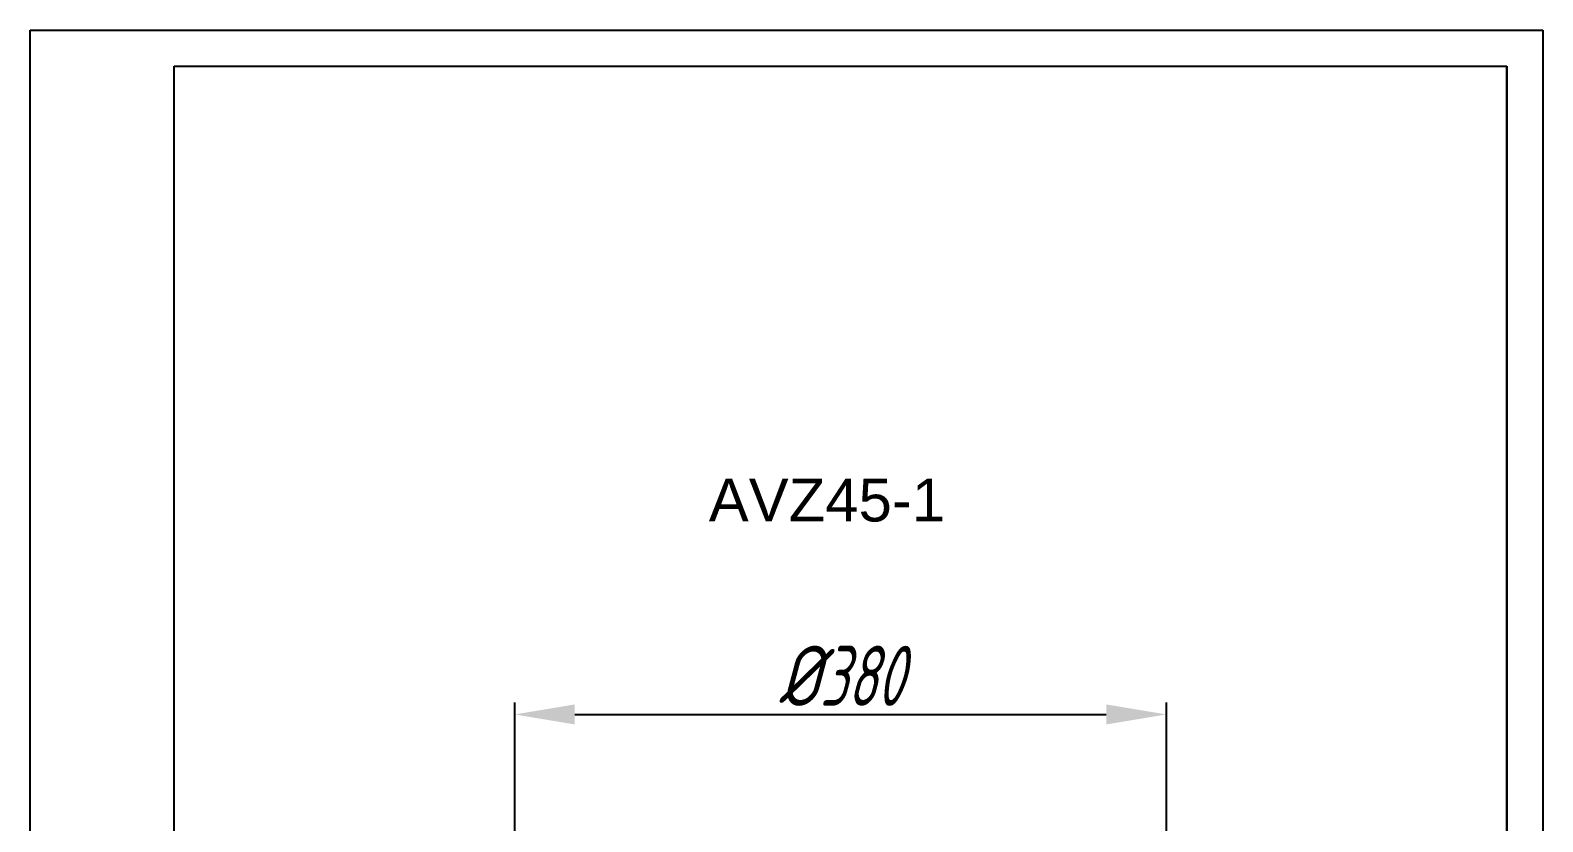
# Model space of a CAD drawing. Header units: millimetres. Extents: x 1054 to 1936, y 80 to 1327.
# Drawn here: x 1054 to 1936, y 866 to 1327 of the extents above; entities that cross this region are included whole.
import ezdxf

# ---------------------------------------------------------------- set-up
doc = ezdxf.new("R2010")
doc.units = ezdxf.units.MM
doc.layers.add('Размеры и Текст', color=185, linetype='Continuous', lineweight=9)
doc.styles.add('SIMPLEX', font='', dxfattribs={"width": 0.8, "oblique": 15})
doc.styles.get("Standard").update_dxf_attribs({"font": 'ARIAL.TTF'})
doc.styles.get('SIMPLEX').set_extended_font_data('GOST 2.304-81')
doc.dimstyles.new('1K10', dxfattribs={"dimscale": 10, "dimtxt": 3.5, "dimasz": 3.5, "dimexe": 0.7, "dimexo": 0, "dimgap": 0.5, "dimtad": 1, "dimdec": 0, "dimtxsty": 'SIMPLEX', "dimcen": 3.5, "dimadec": 0, "dimazin": 2, "dimtfac": 1, "dimtdec": 0, "dimtmove": 0, "dimatfit": 3, "dimldrblk": 'OPEN', "dimfxl": 1, "dimtolj": 1, "dimtzin": 0, "dimarcsym": 0})

# ---------------------------------------------------------------- blocks, each defined once
blk = doc.blocks.new('*D8')
at = {"layer": 'Defpoints', "color": 0, "transparency": 16777216}
for p in [(1716.04, 928.78), (1336.04, 843.78), (1716.04, 843.78)]:
    blk.add_point(p, dxfattribs=at)
at = {"layer": 'Размеры и Текст', "color": 0, "lineweight": -2, "transparency": 16777216}
for p, q in [((1336.04, 843.78), (1336.04, 935.78)), ((1716.04, 843.78), (1716.04, 935.78)), ((1371.04, 928.78), (1681.04, 928.78))]:
    blk.add_line(p, q, dxfattribs=at)
at = {"layer": 'Размеры и Текст', "color": 0, "transparency": 16777216}
for points in [[(1371.04, 934.61), (1371.04, 922.95), (1336.04, 928.78)], [(1681.04, 934.61), (1681.04, 922.95), (1716.04, 928.78)]]:
    blk.add_solid(points, dxfattribs=at)
at = {"layer": 'Размеры и Текст', "color": 0, "transparency": 16777216, "insert": (1526.04, 951.28), "char_height": 35, "attachment_point": 5, "style": 'SIMPLEX'}
blk.add_mtext('\\A1;{\\fISOCPEUR|b0|i0|c0|p34;%%C}380', dxfattribs=at)
blk = doc.blocks.new('_OPEN')
at = {"color": 0, "linetype": 'ByBlock'}
for p, q in [((-1, 0.167), (0, 0)), ((0, 0), (-1, -0.167)), ((0, 0), (-1, 0))]:
    blk.add_line(p, q, dxfattribs=at)

msp = doc.modelspace()

# ---------------------------------------------------------------- linework, layer by layer
for p, q in [((1053.54, 80.08), (1053.54, 1327.48)), ((1053.54, 1327.48), (1935.54, 1327.48)), ((1935.54, 1327.48), (1935.54, 80.08)), ((1137.54, 101.08), (1137.54, 1306.48)), ((1137.54, 1306.48), (1914.54, 1306.48)), ((1914.54, 1306.48), (1914.54, 101.08)), ((1914.54, 164.08), (1914.54, 1306.48))]:
    msp.add_line(p, q)

# ---------------------------------------------------------------- texts
at = {"insert": (1518.13, 1053.56), "char_height": 25, "width": 400, "attachment_point": 5}
msp.add_mtext('{\\fArial|b0|i0|c204|p34;A\\fArial|b0|i0|c0|p34;VZ45-1}', dxfattribs=at)

# ---------------------------------------------------------------- dimensions: what is measured, and where the dimension line sits
at = {"layer": 'Размеры и Текст'}
dim = msp.add_linear_dim(base=(1716.04, 928.78), p1=(1336.04, 843.78), p2=(1716.04, 843.78), text='{\\fISOCPEUR|b0|i0|c0|p34;%%C}<>', dimstyle='1K10', dxfattribs=at)
dim.commit()
dim.dimension.update_dxf_attribs({"geometry": '*D8', "text_midpoint": (1526.04, 951.28)})

doc.saveas('drawing.dxf')
